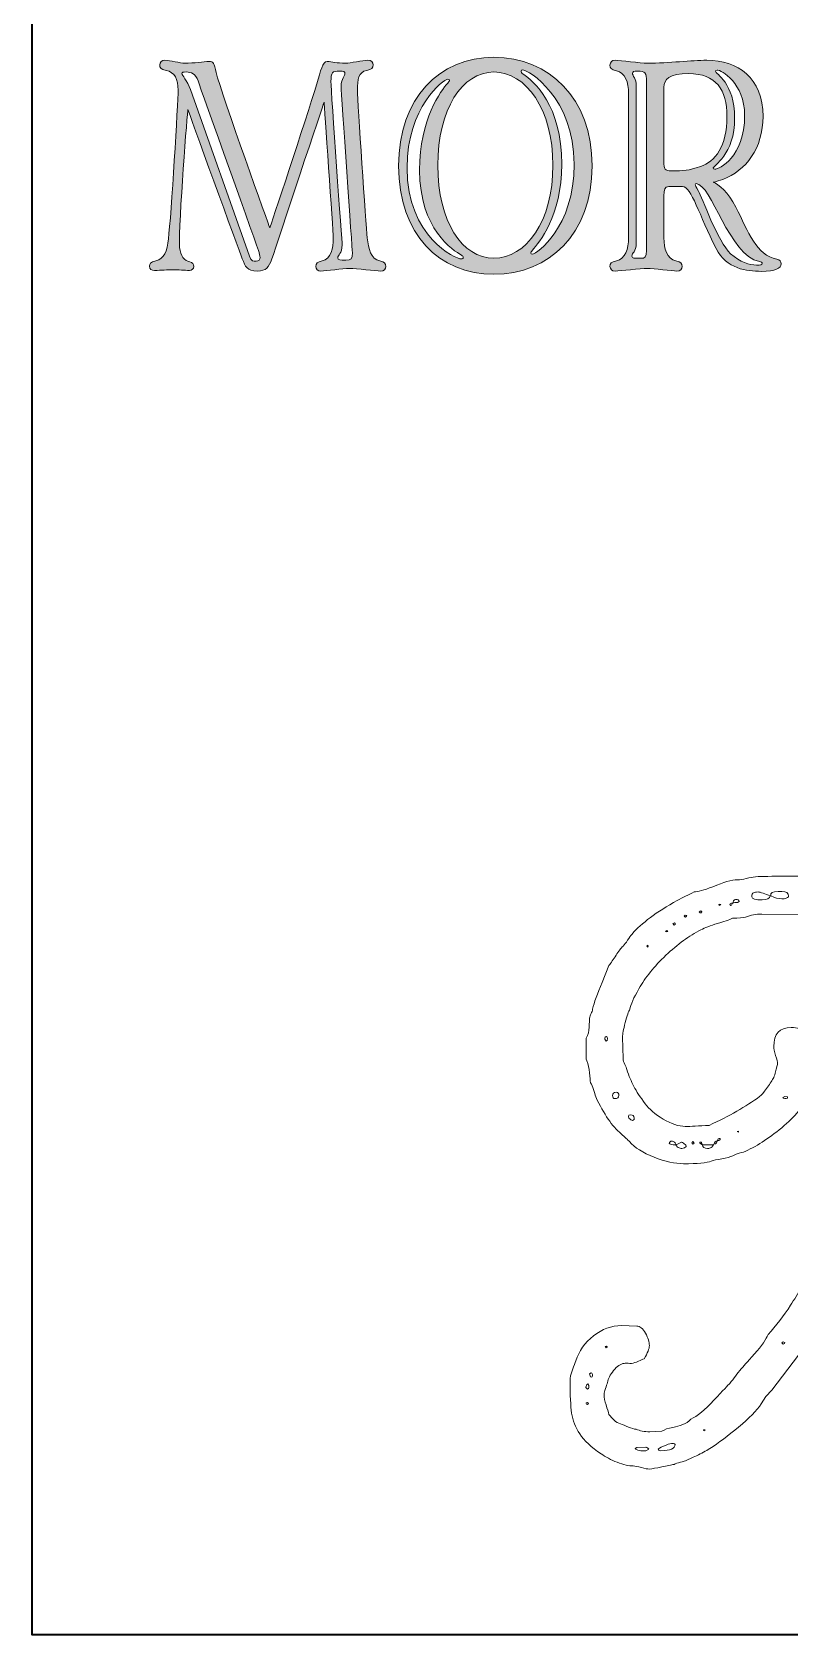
# Model space of a CAD drawing. Extents: x 68 to 882, y -1074 to 317.
# Drawn here: x 68.5 to 241.9, y -1074.3 to -707.9 of the extents above; entities that cross this region are included whole.
import ezdxf

# ---------------------------------------------------------------- set-up
doc = ezdxf.new("R2010")
doc.units = 0
doc.header["$MEASUREMENT"] = 0
doc.layers.add('Layer 1', color=7, linetype='Continuous', lineweight=0)

# ---------------------------------------------------------------- blocks, each defined once
blk = doc.blocks.new('Block_3')
at = {"layer": 'Layer 1'}
for points, knots in [([(383.37, -904.15), (384.33, -905.08), (384.81, -906.06), (384.81, -907.1), (384.81, -907.66), (384.57, -908.34), (384.09, -909.14), (383.53, -910.18), (382.72, -910.94), (381.68, -911.42), (380.64, -911.9), (379.2, -912.39), (377.36, -912.87), (377.36, -912.87), (375.08, -913.59), (375.08, -913.59), (375.08, -913.59), (369.91, -914.79), (369.91, -914.79), (369.59, -914.79), (369.23, -914.89), (368.83, -915.09), (368.42, -915.29), (368.06, -915.43), (367.74, -915.51), (367.5, -915.51), (367.2, -915.53), (366.84, -915.57), (366.48, -915.61), (366.06, -915.71), (365.58, -915.87), (364.62, -916.27), (363.82, -916.47), (363.18, -916.47), (362.7, -916.47), (362.1, -916.57), (361.38, -916.77), (360.65, -916.97), (360.01, -917.11), (359.45, -917.19), (359.05, -917.19), (358.35, -917.21), (357.35, -917.25), (356.35, -917.29), (355.61, -917.43), (355.13, -917.67), (354.48, -917.99), (353.8, -918.15), (353.08, -918.15), (353.08, -918.15), (347.68, -918.27), (347.68, -918.27), (347.36, -918.27), (346.73, -918.39), (345.81, -918.63), (344.89, -918.87), (344.03, -918.99), (343.23, -918.99), (343.23, -918.99), (331.57, -918.99), (331.57, -918.99), (331.57, -918.99), (331.57, -919.11), (331.57, -919.11), (329.01, -919.04), (325.12, -918.99), (319.92, -918.99), (319.52, -918.99), (318.92, -918.87), (318.12, -918.63), (317.31, -918.39), (316.67, -918.27), (316.19, -918.27), (314.67, -918.27), (312.75, -918.23), (310.42, -918.15), (308.1, -918.07), (306.62, -917.87), (305.98, -917.55), (304.94, -917.47), (303.33, -917.43), (301.17, -917.43), (300.77, -917.67), (300.25, -917.93), (299.61, -918.21), (298.97, -918.5), (298.45, -918.92), (298.05, -919.48), (296.53, -921.8), (295.68, -923.16), (295.52, -923.56), (295.28, -924.04), (294.82, -924.96), (294.14, -926.33), (293.46, -927.69), (292.76, -928.89), (292.04, -929.93), (291.72, -930.33), (291.32, -931.09), (290.84, -932.21), (290.76, -932.45), (290.28, -933.34), (289.4, -934.86), (288.75, -935.82), (288.31, -936.54), (288.07, -937.02), (287.19, -938.7), (286.31, -940.19), (285.43, -941.47), (285.43, -941.47), (284.95, -942.19), (284.95, -942.19), (284.95, -942.19), (282.43, -946.75), (282.43, -946.75), (281.7, -948.04), (280.82, -949.64), (279.78, -951.56), (278.74, -953.48), (277.46, -955.73), (275.94, -958.29), (275.78, -958.53), (275.62, -958.75), (275.46, -958.95), (275.29, -959.15), (275.13, -959.37), (274.97, -959.61), (274.97, -959.61), (273.89, -961.77), (273.89, -961.77), (273.57, -962.42), (273.09, -963.22), (272.45, -964.18), (271.81, -965.14), (271.33, -965.98), (271.01, -966.7), (270.61, -967.58), (269.85, -968.82), (268.73, -970.43), (268.32, -971.07), (267.96, -971.69), (267.64, -972.29), (267.32, -972.89), (266.96, -973.51), (266.56, -974.15), (266.56, -974.15), (264.76, -977.28), (264.76, -977.28), (263.8, -978.96), (263.2, -980), (262.96, -980.4), (262.64, -980.96), (262.2, -981.74), (261.64, -982.74), (261.08, -983.75), (260.56, -984.57), (260.07, -985.21), (259.99, -985.29), (259.91, -985.41), (259.83, -985.57), (259.75, -985.73), (259.71, -985.85), (259.71, -985.93), (259.31, -986.89), (258.55, -988.25), (257.43, -990.01), (257.27, -990.33), (257.05, -990.72), (256.77, -991.16), (256.49, -991.6), (256.19, -992.1), (255.87, -992.66), (255.31, -993.78), (254.57, -995), (253.65, -996.32), (252.72, -997.64), (252.06, -998.59), (251.66, -999.15), (250.06, -1001.71), (248.78, -1003.59), (247.82, -1004.79), (247.34, -1005.36), (246.69, -1006.28), (245.9, -1007.56), (245.9, -1007.56), (243.85, -1010.32), (243.85, -1010.32), (243.85, -1010.32), (237.72, -1018.37), (237.72, -1018.37), (237.72, -1018.37), (236.4, -1019.82), (236.4, -1019.82), (236.4, -1019.82), (235.32, -1021.5), (235.32, -1021.5), (234.28, -1023.02), (232.56, -1024.78), (230.15, -1026.79), (227.75, -1028.79), (225.55, -1030.43), (223.54, -1031.71), (222.66, -1032.27), (221.66, -1032.81), (220.54, -1033.33), (219.42, -1033.85), (218.66, -1034.19), (218.26, -1034.36), (217.94, -1034.52), (217.45, -1034.67), (216.81, -1034.84), (216.17, -1035), (215.69, -1035.16), (215.37, -1035.32), (214.73, -1035.48), (213.79, -1035.68), (212.55, -1035.92), (211.31, -1036.16), (210.36, -1036.32), (209.72, -1036.4), (209.32, -1036.4), (208.72, -1036.28), (207.92, -1036.04), (207.12, -1035.8), (206.48, -1035.68), (206, -1035.68), (205.04, -1035.68), (203.84, -1035.4), (202.39, -1034.84), (200.95, -1034.28), (199.71, -1033.63), (198.67, -1032.91), (196.42, -1031.39), (194.8, -1029.87), (193.8, -1028.35), (192.8, -1026.82), (192.18, -1025.24), (191.94, -1023.6), (191.7, -1021.96), (191.58, -1019.54), (191.58, -1016.33), (191.58, -1015.53), (191.76, -1014.65), (192.12, -1013.69), (192.48, -1012.73), (192.74, -1012.05), (192.9, -1011.64), (193.62, -1009.4), (194.96, -1007.5), (196.93, -1005.94), (198.89, -1004.37), (201.03, -1003.59), (203.36, -1003.59), (203.36, -1003.59), (206.84, -1003.71), (206.84, -1003.71), (207.56, -1003.71), (208.22, -1004.25), (208.82, -1005.34), (209.42, -1006.42), (209.72, -1007.36), (209.72, -1008.16), (209.72, -1008.88), (209.32, -1009.88), (208.52, -1011.16), (208.2, -1011.32), (207.76, -1011.52), (207.2, -1011.76), (206.64, -1012), (206.12, -1012.17), (205.64, -1012.24), (205.4, -1012.24), (205.14, -1012.23), (204.86, -1012.18), (204.58, -1012.15), (204.28, -1012.17), (203.96, -1012.24), (203.15, -1012.33), (202.35, -1012.87), (201.55, -1013.87), (200.75, -1014.87), (200.27, -1015.77), (200.11, -1016.57), (200.03, -1016.97), (199.89, -1017.45), (199.69, -1018.01), (199.49, -1018.57), (199.39, -1019.02), (199.39, -1019.33), (199.39, -1020.06), (199.53, -1020.86), (199.81, -1021.74), (200.09, -1022.62), (200.31, -1023.34), (200.47, -1023.9), (200.87, -1024.38), (201.27, -1024.82), (201.67, -1025.22), (202.07, -1025.62), (202.55, -1025.9), (203.12, -1026.06), (203.6, -1026.22), (204.2, -1026.46), (204.92, -1026.79), (205.64, -1027.1), (206.24, -1027.27), (206.72, -1027.27), (207.52, -1027.67), (208.56, -1027.87), (209.84, -1027.87), (209.84, -1027.87), (212.61, -1027.75), (212.61, -1027.75), (213.17, -1027.34), (214.01, -1027.06), (215.13, -1026.91), (215.85, -1026.74), (216.59, -1026.52), (217.36, -1026.24), (218.12, -1025.96), (218.74, -1025.54), (219.22, -1024.98), (220.66, -1024.34), (222.42, -1022.9), (224.5, -1020.66), (226.59, -1018.41), (227.79, -1017.13), (228.11, -1016.81), (228.59, -1016.25), (229.03, -1015.69), (229.43, -1015.13), (229.83, -1014.57), (230.27, -1014.01), (230.75, -1013.45), (231.07, -1013.13), (232.08, -1012), (233.76, -1010.08), (235.44, -1008.16), (236.48, -1006.68), (236.88, -1005.64), (238.72, -1003.63), (240.45, -1001.39), (242.05, -998.91), (243.65, -996.42), (245.45, -993.34), (247.46, -989.65), (247.7, -989.17), (248.14, -988.45), (248.78, -987.49), (249.74, -985.73), (250.3, -984.69), (250.46, -984.37), (250.46, -984.37), (251.9, -981.96), (251.9, -981.96), (252.78, -980.68), (253.26, -979.92), (253.35, -979.68), (254.63, -977.12), (255.67, -975.23), (256.47, -974.03), (256.87, -973.39), (257.33, -972.59), (257.85, -971.63), (258.37, -970.67), (258.83, -969.87), (259.23, -969.22), (259.55, -968.74), (259.95, -968.02), (260.44, -967.06), (261.24, -965.7), (261.8, -964.82), (262.12, -964.42), (262.52, -963.94), (262.9, -963.36), (263.26, -962.68), (263.62, -962), (263.88, -961.49), (264.04, -961.17), (264.92, -959.65), (265.44, -958.77), (265.6, -958.53), (265.92, -958.05), (266.32, -957.37), (266.8, -956.49), (267.28, -955.61), (267.68, -954.92), (268.01, -954.44), (268.41, -953.96), (268.97, -952.96), (269.69, -951.44), (270.01, -950.72), (270.57, -949.72), (271.37, -948.44), (272.01, -947.47), (272.45, -946.75), (272.69, -946.27), (273.25, -945.15), (273.77, -944.31), (274.25, -943.75), (274.73, -943.11), (275.29, -942.07), (275.94, -940.62), (275.94, -940.62), (277.62, -937.74), (277.62, -937.74), (278.5, -936.46), (279.66, -934.46), (281.1, -931.73), (281.1, -931.73), (282.43, -929.45), (282.43, -929.45), (282.43, -929.45), (283.63, -927.29), (283.63, -927.29), (285.07, -924.88), (286.11, -923.04), (286.75, -921.76), (287.55, -920.16), (287.95, -918.84), (287.95, -917.79), (287.95, -916.51), (287.19, -915.67), (285.67, -915.27), (284.15, -914.87), (282.55, -914.67), (280.86, -914.67), (280.14, -914.67), (279.3, -914.47), (278.34, -914.07), (277.86, -913.91), (277.08, -913.81), (276, -913.77), (274.91, -913.73), (274.01, -913.55), (273.29, -913.23), (272.73, -912.99), (271.93, -912.87), (270.89, -912.87), (269.61, -912.87), (268.61, -912.67), (267.89, -912.27), (267.56, -912.11), (266.92, -912.01), (265.96, -911.97), (265, -911.93), (264.24, -911.75), (263.68, -911.42), (261.36, -911.42), (259.67, -911.18), (258.63, -910.7), (258.07, -910.38), (256.99, -910.22), (255.39, -910.22), (255.15, -910.22), (254.69, -910.18), (254.01, -910.1), (253.32, -910.02), (252.74, -909.9), (252.26, -909.74), (252.02, -909.66), (251.74, -909.62), (251.42, -909.62), (251.42, -909.62), (235.44, -909.5), (235.44, -909.5), (234.16, -909.5), (232.92, -909.74), (231.71, -910.22), (231.23, -910.38), (230.23, -910.46), (228.71, -910.46), (228.55, -910.62), (227.43, -911.02), (225.35, -911.66), (223.66, -912.15), (222.38, -912.63), (221.5, -913.11), (218.86, -914.47), (216.19, -916.41), (213.51, -918.93), (210.82, -921.46), (208.76, -924), (207.32, -926.57), (206.12, -928.65), (205.44, -930.21), (205.28, -931.25), (204.96, -931.73), (204.6, -932.75), (204.2, -934.32), (203.79, -935.88), (203.6, -936.98), (203.6, -937.62), (203.6, -937.62), (203.72, -942.55), (203.72, -942.55), (203.72, -942.95), (203.84, -943.39), (204.08, -943.87), (204.32, -944.35), (204.48, -944.75), (204.56, -945.07), (205.04, -946.51), (205.58, -947.8), (206.18, -948.92), (206.78, -950.04), (207.64, -951.36), (208.76, -952.88), (209.64, -954.08), (211.03, -955.25), (212.91, -956.37), (214.79, -957.49), (216.45, -958.05), (217.9, -958.05), (219.18, -958.05), (221.02, -957.97), (223.42, -957.81), (227.99, -955.73), (231.83, -953.52), (234.96, -951.2), (235.36, -950.88), (235.88, -950.28), (236.52, -949.4), (237.16, -948.52), (237.68, -947.76), (238.08, -947.11), (238.24, -946.79), (238.38, -946.39), (238.5, -945.91), (238.62, -945.43), (238.72, -945.03), (238.8, -944.71), (238.96, -944.23), (239.05, -943.91), (239.05, -943.75), (239.05, -943.35), (238.9, -942.71), (238.62, -941.83), (238.34, -940.95), (238.2, -940.26), (238.2, -939.78), (238.2, -936.9), (239.53, -935.46), (242.17, -935.46), (243.61, -935.46), (244.63, -935.76), (245.23, -936.36), (245.84, -936.96), (246.29, -937.72), (246.62, -938.64), (246.93, -939.56), (247.22, -940.31), (247.46, -940.87), (247.62, -941.19), (247.7, -941.59), (247.7, -942.07), (247.7, -942.07), (247.7, -944.47), (247.7, -944.47), (247.7, -945.51), (247.66, -946.31), (247.58, -946.87), (247.34, -947.35), (247.1, -948), (246.86, -948.8), (246.62, -949.6), (246.38, -950.28), (246.14, -950.84), (245.09, -953.32), (243.05, -955.83), (240.01, -958.35), (236.96, -960.87), (234.04, -962.74), (231.23, -963.94), (230.75, -963.94), (229.95, -964.22), (228.83, -964.78), (228.27, -965.02), (227.43, -965.24), (226.31, -965.44), (225.18, -965.64), (224.38, -965.82), (223.9, -965.98), (222.86, -966.38), (220.74, -966.58), (217.54, -966.58), (215.61, -966.58), (213.37, -966.08), (210.81, -965.08), (208.24, -964.08), (206.36, -962.9), (205.16, -961.53), (204.76, -961.13), (204.12, -960.53), (203.24, -959.73), (201.23, -958.05), (199.31, -955.25), (197.47, -951.32), (197.31, -950.84), (197.13, -950.28), (196.93, -949.64), (196.73, -949), (196.51, -948.48), (196.27, -948.08), (196.18, -947.59), (196.1, -946.83), (196.02, -945.79), (195.94, -944.75), (195.74, -943.83), (195.42, -943.03), (195.42, -943.03), (195.3, -942.67), (195.3, -942.67), (195.3, -942.67), (195.3, -937.86), (195.3, -937.86), (195.7, -937.14), (195.92, -936.3), (195.96, -935.34), (196, -934.38), (196.02, -933.7), (196.02, -933.29), (196.1, -932.98), (196.22, -932.63), (196.39, -932.27), (196.55, -931.91), (196.67, -931.57), (196.75, -931.25), (197.07, -929.73), (197.79, -927.69), (198.91, -925.12), (198.91, -925.12), (200.47, -921.28), (200.47, -921.28), (200.95, -920.64), (201.49, -919.86), (202.09, -918.93), (202.69, -918.01), (203.24, -917.31), (203.72, -916.83), (204.03, -916.51), (204.38, -916.07), (204.74, -915.51), (205.1, -914.95), (205.44, -914.47), (205.76, -914.07), (207.92, -911.59), (211.37, -909.02), (216.09, -906.38), (216.73, -906.06), (217.37, -905.74), (218.02, -905.42), (218.66, -905.1), (219.3, -904.78), (219.94, -904.45), (220.74, -904.45), (222.18, -904.05), (224.26, -903.25), (226.67, -902.21), (228.55, -901.69), (229.91, -901.69), (230.47, -901.69), (231.13, -901.59), (231.89, -901.39), (232.66, -901.19), (233.36, -901.05), (234, -900.97), (235.52, -900.89), (237.8, -900.85), (240.85, -900.85), (240.85, -900.85), (247.58, -900.85), (247.58, -900.85), (249.66, -900.85), (251.18, -900.89), (252.14, -900.97), (252.78, -901.05), (253.59, -901.21), (254.55, -901.45), (255.51, -901.69), (256.35, -901.81), (257.07, -901.81), (257.47, -901.81), (257.95, -901.87), (258.51, -901.99), (259.07, -902.11), (259.47, -902.17), (259.71, -902.17), (260.84, -902.49), (261.68, -902.65), (262.24, -902.65), (262.96, -902.65), (263.88, -902.81), (265, -903.13), (266.68, -903.37), (267.56, -903.49), (267.64, -903.49), (268.77, -903.49), (269.73, -903.69), (270.53, -904.09), (270.85, -904.26), (271.69, -904.42), (273.05, -904.57), (274.41, -904.74), (275.41, -904.94), (276.06, -905.18), (276.06, -905.18), (276.3, -905.18), (276.3, -905.18), (278.22, -905.18), (279.5, -905.42), (280.14, -905.9), (280.7, -905.98), (281.5, -906.06), (282.55, -906.14), (283.59, -906.22), (284.47, -906.38), (285.19, -906.62), (286.15, -906.94), (287.87, -907.1), (290.36, -907.1), (290.76, -907.42), (291.32, -907.62), (292.04, -907.7), (292.76, -907.78), (293.52, -907.82), (294.32, -907.82), (294.56, -907.82), (295.12, -907.86), (296, -907.94), (296.89, -908.02), (297.65, -908.18), (298.29, -908.42), (298.77, -908.66), (299.49, -908.78), (300.45, -908.78), (302.69, -908.78), (304.38, -908.98), (305.5, -909.38), (305.66, -909.46), (305.86, -909.5), (306.1, -909.5), (306.1, -909.5), (308.5, -909.5), (308.5, -909.5), (312.11, -909.5), (314.51, -909.74), (315.71, -910.22), (315.87, -910.3), (316.11, -910.34), (316.43, -910.34), (319.64, -910.34), (322.08, -910.38), (323.76, -910.46), (323.76, -910.46), (331.21, -910.58), (331.21, -910.58), (334.34, -910.58), (339.1, -910.5), (345.51, -910.34), (346.88, -910.34), (347.84, -910.14), (348.4, -909.74), (351.92, -909.74), (354.21, -909.5), (355.25, -909.02), (355.97, -908.7), (356.85, -908.54), (357.89, -908.54), (358.13, -908.54), (358.55, -908.5), (359.15, -908.42), (359.75, -908.34), (360.25, -908.22), (360.65, -908.06), (360.81, -907.98), (361.05, -907.94), (361.38, -907.94), (363.06, -907.94), (364.22, -907.7), (364.86, -907.22), (365.58, -907.06), (366.52, -906.82), (367.68, -906.5), (368.84, -906.18), (369.83, -906.02), (370.63, -906.02), (371.75, -905.54), (373.39, -904.96), (375.56, -904.27), (377.72, -903.59), (379.32, -903.09), (380.36, -902.77), (381.4, -902.77), (382.41, -903.23), (383.37, -904.15)], [0, 0, 0, 0, 1, 1, 1, 2, 2, 2, 3, 3, 3, 4, 4, 4, 5, 5, 5, 6, 6, 6, 7, 7, 7, 8, 8, 8, 9, 9, 9, 10, 10, 10, 11, 11, 11, 12, 12, 12, 13, 13, 13, 14, 14, 14, 15, 15, 15, 16, 16, 16, 17, 17, 17, 18, 18, 18, 19, 19, 19, 20, 20, 20, 21, 21, 21, 22, 22, 22, 23, 23, 23, 24, 24, 24, 25, 25, 25, 26, 26, 26, 27, 27, 27, 28, 28, 28, 29, 29, 29, 30, 30, 30, 31, 31, 31, 32, 32, 32, 33, 33, 33, 34, 34, 34, 35, 35, 35, 36, 36, 36, 37, 37, 37, 38, 38, 38, 39, 39, 39, 40, 40, 40, 41, 41, 41, 42, 42, 42, 43, 43, 43, 44, 44, 44, 45, 45, 45, 46, 46, 46, 47, 47, 47, 48, 48, 48, 49, 49, 49, 50, 50, 50, 51, 51, 51, 52, 52, 52, 53, 53, 53, 54, 54, 54, 55, 55, 55, 56, 56, 56, 57, 57, 57, 58, 58, 58, 59, 59, 59, 60, 60, 60, 61, 61, 61, 62, 62, 62, 63, 63, 63, 64, 64, 64, 65, 65, 65, 66, 66, 66, 67, 67, 67, 68, 68, 68, 69, 69, 69, 70, 70, 70, 71, 71, 71, 72, 72, 72, 73, 73, 73, 74, 74, 74, 75, 75, 75, 76, 76, 76, 77, 77, 77, 78, 78, 78, 79, 79, 79, 80, 80, 80, 81, 81, 81, 82, 82, 82, 83, 83, 83, 84, 84, 84, 85, 85, 85, 86, 86, 86, 87, 87, 87, 88, 88, 88, 89, 89, 89, 90, 90, 90, 91, 91, 91, 92, 92, 92, 93, 93, 93, 94, 94, 94, 95, 95, 95, 96, 96, 96, 97, 97, 97, 98, 98, 98, 99, 99, 99, 100, 100, 100, 101, 101, 101, 102, 102, 102, 103, 103, 103, 104, 104, 104, 105, 105, 105, 106, 106, 106, 107, 107, 107, 108, 108, 108, 109, 109, 109, 110, 110, 110, 111, 111, 111, 112, 112, 112, 113, 113, 113, 114, 114, 114, 115, 115, 115, 116, 116, 116, 117, 117, 117, 118, 118, 118, 119, 119, 119, 120, 120, 120, 121, 121, 121, 122, 122, 122, 123, 123, 123, 124, 124, 124, 125, 125, 125, 126, 126, 126, 127, 127, 127, 128, 128, 128, 129, 129, 129, 130, 130, 130, 131, 131, 131, 132, 132, 132, 133, 133, 133, 134, 134, 134, 135, 135, 135, 136, 136, 136, 137, 137, 137, 138, 138, 138, 139, 139, 139, 140, 140, 140, 141, 141, 141, 142, 142, 142, 143, 143, 143, 144, 144, 144, 145, 145, 145, 146, 146, 146, 147, 147, 147, 148, 148, 148, 149, 149, 149, 150, 150, 150, 151, 151, 151, 152, 152, 152, 153, 153, 153, 154, 154, 154, 155, 155, 155, 156, 156, 156, 157, 157, 157, 158, 158, 158, 159, 159, 159, 160, 160, 160, 161, 161, 161, 162, 162, 162, 163, 163, 163, 164, 164, 164, 165, 165, 165, 166, 166, 166, 167, 167, 167, 168, 168, 168, 169, 169, 169, 170, 170, 170, 171, 171, 171, 172, 172, 172, 173, 173, 173, 174, 174, 174, 175, 175, 175, 176, 176, 176, 177, 177, 177, 178, 178, 178, 179, 179, 179, 180, 180, 180, 181, 181, 181, 182, 182, 182, 183, 183, 183, 184, 184, 184, 185, 185, 185, 186, 186, 186, 187, 187, 187, 188, 188, 188, 189, 189, 189, 190, 190, 190, 191, 191, 191, 192, 192, 192, 193, 193, 193, 194, 194, 194, 195, 195, 195, 196, 196, 196, 197, 197, 197, 198, 198, 198, 199, 199, 199, 200, 200, 200, 201, 201, 201, 202, 202, 202, 203, 203, 203, 204, 204, 204, 205, 205, 205, 206, 206, 206, 207, 207, 207, 208, 208, 208, 209, 209, 209, 210, 210, 210, 211, 211, 211, 212, 212, 212, 213, 213, 213, 214, 214, 214, 215, 215, 215, 216, 216, 216, 217, 217, 217, 218, 218, 218, 219, 219, 219, 220, 220, 220, 221, 221, 221, 222, 222, 222, 223, 223, 223, 224, 224, 224, 225, 225, 225, 226, 226, 226, 227, 227, 227, 228, 228, 228, 229, 229, 229, 230, 230, 230, 231, 231, 231, 232, 232, 232, 233, 233, 233, 234, 234, 234, 235, 235, 235, 236, 236, 236, 237, 237, 237, 238, 238, 238, 239, 239, 239, 240, 240, 240, 241, 241, 241, 242, 242, 242, 243, 243, 243, 244, 244, 244, 245, 245, 245, 246, 246, 246, 247, 247, 247, 248, 248, 248, 249, 249, 249, 250, 250, 250, 251, 251, 251, 252, 252, 252, 253, 253, 253, 254, 254, 254, 255, 255, 255, 256, 256, 256, 257, 257, 257, 258, 258, 258, 259, 259, 259, 260, 260, 260, 261, 261, 261, 262, 262, 262, 263, 263, 263, 264, 264, 264, 265, 265, 265, 265]), ([(237.36, -905.3), (236.8, -905.14), (236.26, -904.96), (235.74, -904.76), (235.22, -904.56), (234.84, -904.45), (234.6, -904.45), (234.12, -904.45), (233.76, -904.51), (233.52, -904.64), (233.28, -904.76), (233.16, -905.06), (233.16, -905.54), (233.16, -906.02), (233.96, -906.26), (235.56, -906.26), (236.68, -906.26), (237.28, -905.94), (237.36, -905.3)], [0, 0, 0, 0, 1, 1, 1, 2, 2, 2, 3, 3, 3, 4, 4, 4, 5, 5, 5, 6, 6, 6, 6]), ([(241.57, -905.42), (241.57, -904.7), (241.05, -904.33), (240.01, -904.33), (240.01, -904.33), (239.17, -904.33), (239.17, -904.33), (237.96, -904.33), (237.4, -904.66), (237.48, -905.3), (238.44, -905.78), (239.29, -906.02), (240.01, -906.02), (240.81, -906.02), (241.33, -905.86), (241.57, -905.54), (241.57, -905.54), (241.57, -905.42), (241.57, -905.42)], [0, 0, 0, 0, 1, 1, 1, 2, 2, 2, 3, 3, 3, 4, 4, 4, 5, 5, 5, 6, 6, 6, 6]), ([(221.74, -909.02), (221.74, -909.02), (221.5, -908.78), (221.5, -908.78), (221.5, -908.78), (221.14, -909.02), (221.14, -909.02), (221.14, -909.02), (221.38, -909.26), (221.38, -909.26), (221.38, -909.26), (221.62, -909.26), (221.62, -909.26), (221.62, -909.26), (221.74, -909.02), (221.74, -909.02)], [0, 0, 0, 0, 1, 1, 1, 2, 2, 2, 3, 3, 3, 4, 4, 4, 5, 5, 5, 5]), ([(226.07, -907.34), (226.07, -907.34), (225.83, -907.22), (225.83, -907.22), (225.83, -907.22), (225.59, -907.34), (225.59, -907.34), (225.59, -907.34), (225.71, -907.58), (225.71, -907.58), (225.71, -907.58), (226.07, -907.34), (226.07, -907.34)], [0, 0, 0, 0, 1, 1, 1, 2, 2, 2, 3, 3, 3, 4, 4, 4, 4]), ([(228.71, -906.98), (228.47, -906.98), (228.27, -907.1), (228.11, -907.34), (228.11, -907.34), (228.35, -907.58), (228.35, -907.58), (228.59, -907.42), (228.71, -907.22), (228.71, -906.98)], [0, 0, 0, 0, 1, 1, 1, 2, 2, 2, 3, 3, 3, 3]), ([(230.27, -906.62), (230.27, -906.3), (229.99, -906.14), (229.43, -906.14), (229.27, -906.14), (229.13, -906.26), (229.01, -906.5), (228.89, -906.74), (228.83, -906.9), (228.83, -906.98), (229.07, -906.9), (229.43, -906.86), (229.91, -906.86), (229.91, -906.86), (230.27, -906.62), (230.27, -906.62)], [0, 0, 0, 0, 1, 1, 1, 2, 2, 2, 3, 3, 3, 4, 4, 4, 5, 5, 5, 5]), ([(215.61, -911.66), (215.61, -911.66), (215.49, -911.54), (215.49, -911.54), (215.49, -911.54), (215.13, -911.66), (215.13, -911.66), (215.13, -911.66), (215.37, -912.03), (215.37, -912.03), (215.37, -912.03), (215.61, -911.9), (215.61, -911.9), (215.61, -911.9), (215.61, -911.66), (215.61, -911.66)], [0, 0, 0, 0, 1, 1, 1, 2, 2, 2, 3, 3, 3, 4, 4, 4, 5, 5, 5, 5]), ([(218.26, -909.86), (218.26, -909.86), (217.9, -909.74), (217.9, -909.74), (217.9, -909.74), (217.66, -909.98), (217.66, -909.98), (217.82, -910.14), (217.94, -910.22), (218.02, -910.22), (218.18, -910.06), (218.26, -909.94), (218.26, -909.86)], [0, 0, 0, 0, 1, 1, 1, 2, 2, 2, 3, 3, 3, 4, 4, 4, 4]), ([(213.93, -913.47), (213.93, -913.47), (213.69, -913.23), (213.69, -913.23), (213.69, -913.23), (213.45, -913.47), (213.45, -913.47), (213.45, -913.47), (213.69, -913.59), (213.69, -913.59), (213.69, -913.59), (213.93, -913.47), (213.93, -913.47)], [0, 0, 0, 0, 1, 1, 1, 2, 2, 2, 3, 3, 3, 4, 4, 4, 4]), ([(209.48, -916.83), (209.48, -916.83), (209.36, -916.59), (209.36, -916.59), (209.36, -916.59), (209.12, -916.83), (209.12, -916.83), (209.12, -916.83), (209.36, -917.07), (209.36, -917.07), (209.36, -917.07), (209.48, -916.83), (209.48, -916.83)], [0, 0, 0, 0, 1, 1, 1, 2, 2, 2, 3, 3, 3, 4, 4, 4, 4]), ([(200.11, -937.98), (200.11, -937.66), (200.03, -937.5), (199.87, -937.5), (199.63, -937.5), (199.51, -937.7), (199.51, -938.1), (199.51, -938.1), (199.87, -938.58), (199.87, -938.58), (200.03, -938.58), (200.11, -938.38), (200.11, -937.98)], [0, 0, 0, 0, 1, 1, 1, 2, 2, 2, 3, 3, 3, 4, 4, 4, 4]), ([(202.75, -950.96), (202.75, -950.48), (202.55, -950.24), (202.15, -950.24), (201.59, -950.24), (201.31, -950.48), (201.31, -950.96), (201.31, -951.44), (201.47, -951.68), (201.79, -951.68), (202.43, -951.68), (202.75, -951.44), (202.75, -950.96)], [0, 0, 0, 0, 1, 1, 1, 2, 2, 2, 3, 3, 3, 4, 4, 4, 4]), ([(240.25, -951.44), (240.33, -951.6), (240.49, -951.68), (240.73, -951.68), (240.97, -951.68), (241.17, -951.64), (241.33, -951.56), (241.33, -951.56), (241.33, -951.32), (241.33, -951.32), (241.33, -951.32), (240.73, -951.2), (240.73, -951.2), (240.73, -951.2), (240.25, -951.44), (240.25, -951.44)], [0, 0, 0, 0, 1, 1, 1, 2, 2, 2, 3, 3, 3, 4, 4, 4, 5, 5, 5, 5]), ([(204.92, -955.77), (204.92, -955.77), (205.04, -956.13), (205.04, -956.13), (205.36, -956.45), (205.64, -956.65), (205.88, -956.73), (205.88, -956.73), (206.24, -956.49), (206.24, -956.49), (206.24, -956.49), (206.24, -956.13), (206.24, -956.13), (206.24, -955.65), (205.96, -955.41), (205.4, -955.41), (205.08, -955.41), (204.92, -955.53), (204.92, -955.77)], [0, 0, 0, 0, 1, 1, 1, 2, 2, 2, 3, 3, 3, 4, 4, 4, 5, 5, 5, 6, 6, 6, 6]), ([(229.79, -959.25), (229.79, -959.25), (230.15, -959.37), (230.15, -959.37), (230.15, -959.37), (230.15, -959.13), (230.15, -959.13), (230.15, -959.13), (229.79, -959.25), (229.79, -959.25)], [0, 0, 0, 0, 1, 1, 1, 2, 2, 2, 3, 3, 3, 3]), ([(214.47, -961.59), (214.35, -961.71), (214.29, -961.82), (214.29, -961.89), (214.29, -962.13), (214.81, -962.26), (215.85, -962.26), (215.85, -962.5), (216.01, -962.7), (216.33, -962.86), (216.65, -963.02), (216.93, -963.1), (217.17, -963.1), (217.17, -963.1), (217.78, -962.98), (217.78, -962.98), (217.78, -962.98), (218.14, -962.62), (218.14, -962.62), (218.14, -962.46), (218, -962.26), (217.72, -962.01), (217.43, -961.77), (217.21, -961.65), (217.05, -961.65), (217.05, -961.65), (215.85, -962.26), (215.85, -962.26), (215.77, -962.01), (215.65, -961.82), (215.49, -961.65), (215.33, -961.49), (215.09, -961.41), (214.77, -961.41), (214.69, -961.41), (214.59, -961.47), (214.47, -961.59)], [0, 0, 0, 0, 1, 1, 1, 2, 2, 2, 3, 3, 3, 4, 4, 4, 5, 5, 5, 6, 6, 6, 7, 7, 7, 8, 8, 8, 9, 9, 9, 10, 10, 10, 11, 11, 11, 12, 12, 12, 12]), ([(219.46, -961.77), (219.46, -961.77), (219.7, -962.13), (219.7, -962.13), (219.7, -962.13), (219.94, -961.89), (219.94, -961.89), (219.94, -961.89), (219.7, -961.53), (219.7, -961.53), (219.7, -961.53), (219.46, -961.77), (219.46, -961.77)], [0, 0, 0, 0, 1, 1, 1, 2, 2, 2, 3, 3, 3, 4, 4, 4, 4]), ([(221.26, -961.89), (221.26, -961.89), (221.86, -962.26), (221.86, -962.26), (221.86, -962.82), (222.26, -963.1), (223.06, -963.1), (223.38, -963.1), (223.66, -963.02), (223.9, -962.86), (224.14, -962.7), (224.3, -962.5), (224.38, -962.26), (224.38, -962.26), (221.86, -962.26), (221.86, -962.26), (221.7, -961.94), (221.62, -961.74), (221.62, -961.65), (221.62, -961.65), (221.26, -961.65), (221.26, -961.65), (221.26, -961.65), (221.26, -961.89), (221.26, -961.89)], [0, 0, 0, 0, 1, 1, 1, 2, 2, 2, 3, 3, 3, 4, 4, 4, 5, 5, 5, 6, 6, 6, 7, 7, 7, 8, 8, 8, 8]), ([(224.5, -962.13), (224.99, -961.98), (225.23, -961.74), (225.23, -961.41), (224.9, -961.41), (224.66, -961.65), (224.5, -962.13)], [0, 0, 0, 0, 1, 1, 1, 2, 2, 2, 2]), ([(225.35, -961.29), (225.75, -961.29), (225.95, -961.13), (225.95, -960.81), (225.95, -960.81), (225.71, -960.81), (225.71, -960.81), (225.47, -960.81), (225.35, -960.97), (225.35, -961.29)], [0, 0, 0, 0, 1, 1, 1, 2, 2, 2, 3, 3, 3, 3]), ([(240.73, -1007.44), (240.73, -1007.44), (240.37, -1007.32), (240.37, -1007.32), (240.37, -1007.32), (240.01, -1007.56), (240.01, -1007.56), (240.01, -1007.56), (240.37, -1007.8), (240.37, -1007.8), (240.37, -1007.8), (240.61, -1007.68), (240.61, -1007.68), (240.61, -1007.68), (240.73, -1007.44), (240.73, -1007.44)], [0, 0, 0, 0, 1, 1, 1, 2, 2, 2, 3, 3, 3, 4, 4, 4, 5, 5, 5, 5]), ([(199.63, -1008.4), (199.63, -1008.4), (199.87, -1008.64), (199.87, -1008.64), (199.87, -1008.64), (200.11, -1008.52), (200.11, -1008.52), (200.11, -1008.52), (199.87, -1008.28), (199.87, -1008.28), (199.87, -1008.28), (199.63, -1008.4), (199.63, -1008.4)], [0, 0, 0, 0, 1, 1, 1, 2, 2, 2, 3, 3, 3, 4, 4, 4, 4]), ([(196.75, -1015.01), (196.75, -1014.69), (196.63, -1014.49), (196.39, -1014.41), (196.39, -1014.41), (196.02, -1014.65), (196.02, -1014.65), (196.1, -1014.73), (196.16, -1014.87), (196.21, -1015.07), (196.24, -1015.27), (196.3, -1015.37), (196.39, -1015.37), (196.63, -1015.37), (196.75, -1015.25), (196.75, -1015.01)], [0, 0, 0, 0, 1, 1, 1, 2, 2, 2, 3, 3, 3, 4, 4, 4, 5, 5, 5, 5]), ([(195.9, -1017.29), (195.9, -1017.29), (195.66, -1016.93), (195.66, -1016.93), (195.66, -1016.93), (195.42, -1017.05), (195.42, -1017.05), (195.26, -1017.37), (195.18, -1017.61), (195.18, -1017.77), (195.18, -1017.77), (195.54, -1018.13), (195.54, -1018.13), (195.54, -1018.13), (195.78, -1018.01), (195.78, -1018.01), (195.86, -1017.85), (195.9, -1017.61), (195.9, -1017.29)], [0, 0, 0, 0, 1, 1, 1, 2, 2, 2, 3, 3, 3, 4, 4, 4, 5, 5, 5, 6, 6, 6, 6]), ([(195.78, -1021.38), (195.78, -1021.38), (195.54, -1021.14), (195.54, -1021.14), (195.54, -1021.14), (195.3, -1021.26), (195.3, -1021.26), (195.3, -1021.26), (195.3, -1021.38), (195.3, -1021.38), (195.3, -1021.54), (195.38, -1021.62), (195.54, -1021.62), (195.54, -1021.62), (195.78, -1021.38), (195.78, -1021.38)], [0, 0, 0, 0, 1, 1, 1, 2, 2, 2, 3, 3, 3, 4, 4, 4, 5, 5, 5, 5]), ([(222.46, -1027.39), (222.46, -1027.39), (222.1, -1027.39), (222.1, -1027.39), (222.1, -1027.39), (222.22, -1027.63), (222.22, -1027.63), (222.22, -1027.63), (222.46, -1027.39), (222.46, -1027.39)], [0, 0, 0, 0, 1, 1, 1, 2, 2, 2, 3, 3, 3, 3]), ([(209.6, -1031.83), (209.28, -1031.51), (209.04, -1031.35), (208.88, -1031.35), (208.88, -1031.35), (206.84, -1031.47), (206.84, -1031.47), (206.84, -1031.47), (206.48, -1031.71), (206.48, -1031.71), (206.64, -1031.87), (206.84, -1031.99), (207.08, -1032.07), (207.32, -1032.15), (207.56, -1032.19), (207.8, -1032.19), (207.8, -1032.19), (208.88, -1032.19), (208.88, -1032.19), (208.88, -1032.19), (209.6, -1031.83), (209.6, -1031.83)], [0, 0, 0, 0, 1, 1, 1, 2, 2, 2, 3, 3, 3, 4, 4, 4, 5, 5, 5, 6, 6, 6, 7, 7, 7, 7]), ([(215.61, -1030.75), (215.45, -1030.59), (215.17, -1030.51), (214.77, -1030.51), (214.37, -1030.59), (213.77, -1030.81), (212.97, -1031.17), (212.17, -1031.53), (211.77, -1031.75), (211.77, -1031.83), (211.77, -1032.07), (211.97, -1032.19), (212.37, -1032.19), (214.53, -1032.19), (215.61, -1031.71), (215.61, -1030.75)], [0, 0, 0, 0, 1, 1, 1, 2, 2, 2, 3, 3, 3, 4, 4, 4, 5, 5, 5, 5])]:
    blk.add_open_spline(points, degree=3, knots=knots, dxfattribs=at)
blk = doc.blocks.new('Block_1')
at = {"layer": 'Layer 1'}
blk.add_blockref('Block_3', (0, 0), dxfattribs=at)
blk = doc.blocks.new('Block_8')
at = {"layer": 'Layer 1', "true_color": 0x000000, "transparency": 33554687}
h = blk.add_hatch(color=18, dxfattribs=at)
h.dxf.hatch_style = 2
edge = h.paths.add_edge_path()
edge.add_spline(control_points=[(139.2, -720.19), (139.2, -718.55), (140.08, -717.8), (140.08, -717.28), (140.08, -716.98), (139.79, -716.76), (138.91, -716.76), (137.1, -716.76), (136.87, -717.13), (136.87, -719.15), (136.87, -721.24), (139.44, -756.52), (139.44, -756.52), (139.44, -758.53), (138.44, -758.76), (138.44, -759.5), (138.44, -760.03), (138.97, -760.03), (140.31, -760.03), (141.54, -760.03), (141.78, -759.73), (141.78, -758.23), (141.78, -758.23), (139.2, -721.83), (139.2, -720.19)], knot_values=[0, 0, 0, 0, 1, 1, 1, 2, 2, 2, 3, 3, 3, 4, 4, 4, 5, 5, 5, 6, 6, 6, 7, 7, 7, 8, 8, 8, 8], degree=3, periodic=0)
edge = h.paths.add_edge_path()
edge.add_spline(control_points=[(104.77, -721.01), (104.77, -721.01), (118.27, -759.06), (118.27, -759.06), (118.68, -760.4), (119.03, -760.25), (119.73, -760.25), (120.44, -760.25), (120.67, -759.8), (120.67, -759.43), (120.67, -759.06), (120.44, -758.23), (120.44, -758.23), (120.44, -758.23), (106.99, -720.56), (106.46, -719), (106, -717.43), (104.77, -716.98), (103.83, -716.98), (102.9, -716.98), (102.78, -716.98), (102.78, -717.36), (102.78, -717.73), (103.89, -718.92), (104.77, -721.01)], knot_values=[0, 0, 0, 0, 1, 1, 1, 2, 2, 2, 3, 3, 3, 4, 4, 4, 5, 5, 5, 6, 6, 6, 7, 7, 7, 8, 8, 8, 8], degree=3, periodic=0)
edge = h.paths.add_edge_path()
edge.add_spline(control_points=[(133.65, -719.67), (134.59, -716.69), (134.88, -714.6), (135.99, -714.6), (137.22, -714.6), (138.09, -714.97), (140.26, -714.97), (141.25, -714.97), (144.11, -714.3), (145.34, -714.3), (146.1, -714.3), (146.51, -714.75), (146.51, -715.34), (146.51, -716.09), (146.22, -716.39), (145.11, -716.61), (143.06, -717.06), (142.95, -718.62), (142.95, -721.16), (142.95, -723.7), (144.87, -752.04), (145.17, -754.88), (145.46, -757.41), (145.99, -759.73), (148.03, -760.17), (149.14, -760.4), (149.44, -760.7), (149.44, -761.44), (149.44, -762.04), (149.03, -762.49), (148.27, -762.49), (147.1, -762.49), (142.71, -761.89), (141.13, -761.89), (139.55, -761.89), (135.81, -762.49), (134.59, -762.49), (133.88, -762.49), (133.42, -762.04), (133.42, -761.44), (133.42, -760.7), (133.71, -760.4), (134.88, -760.17), (136.92, -759.65), (137.39, -757.41), (137.39, -754.88), (137.39, -753.46), (135.29, -723.85), (135.29, -723.85), (135.29, -723.85), (124.65, -755.77), (123.36, -759.73), (122.66, -761.59), (122.07, -762.49), (120.03, -762.49), (117.63, -762.49), (117.28, -761.44), (116.58, -759.73), (115.88, -757.94), (104.12, -725.56), (104.12, -725.56), (104.12, -725.56), (101.96, -751.22), (102.25, -757.12), (102.37, -758.98), (103.36, -760.17), (104.59, -760.4), (105.18, -760.47), (105.47, -760.92), (105.47, -761.44), (105.47, -761.96), (105.12, -762.34), (104.48, -762.34), (103.48, -762.34), (101.84, -762.19), (100.73, -762.19), (99.39, -762.19), (98.04, -762.34), (96.52, -762.34), (95.82, -762.34), (95.35, -762.04), (95.35, -761.37), (95.35, -760.85), (95.53, -760.47), (96.82, -760.17), (98.8, -759.65), (99.33, -758.01), (99.68, -755.1), (100.32, -750.03), (101.9, -723.7), (101.9, -721.16), (101.9, -718.62), (101.14, -717.06), (99.16, -716.61), (97.99, -716.39), (97.69, -716.09), (97.69, -715.34), (97.69, -714.75), (98.16, -714.3), (98.86, -714.3), (100.09, -714.3), (102.37, -714.97), (103.42, -714.97), (105.53, -714.97), (107.75, -714.6), (108.98, -714.6), (110.09, -714.6), (110.03, -714.97), (110.61, -717.13), (111.84, -722.13), (122.89, -752.64), (122.89, -752.64), (122.89, -752.64), (131.08, -728.02), (133.65, -719.67)], knot_values=[0, 0, 0, 0, 1, 1, 1, 2, 2, 2, 3, 3, 3, 4, 4, 4, 5, 5, 5, 6, 6, 6, 7, 7, 7, 8, 8, 8, 9, 9, 9, 10, 10, 10, 11, 11, 11, 12, 12, 12, 13, 13, 13, 14, 14, 14, 15, 15, 15, 16, 16, 16, 17, 17, 17, 18, 18, 18, 19, 19, 19, 20, 20, 20, 21, 21, 21, 22, 22, 22, 23, 23, 23, 24, 24, 24, 25, 25, 25, 26, 26, 26, 27, 27, 27, 28, 28, 28, 29, 29, 29, 30, 30, 30, 31, 31, 31, 32, 32, 32, 33, 33, 33, 34, 34, 34, 35, 35, 35, 36, 36, 36, 37, 37, 37, 38, 38, 38, 38], degree=3, periodic=0)
h = blk.add_hatch(color=18, dxfattribs=at)
h.dxf.hatch_style = 2
edge = h.paths.add_edge_path()
edge.add_spline(control_points=[(192.52, -738.09), (192.52, -722.88), (182.06, -716.46), (180.65, -716.46), (180.48, -716.46), (180.36, -716.54), (180.36, -716.83), (180.36, -716.98), (180.48, -717.28), (180.77, -717.43), (183.34, -719.07), (189.66, -724.59), (189.66, -738.09), (189.66, -749.95), (184.45, -756), (182.99, -757.71), (182.7, -758.01), (182.58, -758.16), (182.58, -758.38), (182.58, -758.53), (182.64, -758.61), (182.93, -758.61), (183.99, -758.61), (192.52, -752.49), (192.52, -738.09)], knot_values=[0, 0, 0, 0, 1, 1, 1, 2, 2, 2, 3, 3, 3, 4, 4, 4, 5, 5, 5, 6, 6, 6, 7, 7, 7, 8, 8, 8, 8], degree=3, periodic=0)
edge = h.paths.add_edge_path()
edge.add_spline(control_points=[(174.16, -759.58), (181.47, -759.58), (187.67, -751.15), (187.67, -738.32), (187.67, -725.49), (181.47, -716.98), (174.16, -716.98), (166.91, -716.98), (161.3, -725.49), (161.3, -738.32), (161.3, -751.15), (166.91, -759.58), (174.16, -759.58)], knot_values=[0, 0, 0, 0, 1, 1, 1, 2, 2, 2, 3, 3, 3, 4, 4, 4, 4], degree=3, periodic=0)
edge = h.paths.add_edge_path()
edge.add_spline(control_points=[(154.29, -738.91), (154.29, -754.73), (165.45, -759.73), (166.68, -759.73), (167.03, -759.73), (167.15, -759.65), (167.15, -759.35), (167.15, -759.2), (167.03, -759.06), (166.74, -758.83), (164.87, -757.86), (157.15, -752.94), (157.15, -739.44), (157.15, -727.65), (162.12, -721.24), (163.58, -719.52), (163.82, -719.22), (163.99, -719.07), (163.99, -718.92), (163.99, -718.7), (163.87, -718.62), (163.64, -718.62), (162.59, -718.62), (154.29, -725.04), (154.29, -738.91)], knot_values=[0, 0, 0, 0, 1, 1, 1, 2, 2, 2, 3, 3, 3, 4, 4, 4, 5, 5, 5, 6, 6, 6, 7, 7, 7, 8, 8, 8, 8], degree=3, periodic=0)
edge = h.paths.add_edge_path()
edge.add_spline(control_points=[(174.16, -713.63), (186.73, -713.63), (196.61, -722.88), (196.61, -738.47), (196.61, -754.06), (186.73, -763.23), (174.16, -763.23), (161.65, -763.23), (152.36, -754.13), (152.36, -738.47), (152.36, -722.88), (161.65, -713.63), (174.16, -713.63)], knot_values=[0, 0, 0, 0, 1, 1, 1, 2, 2, 2, 3, 3, 3, 4, 4, 4, 4], degree=3, periodic=0)
h = blk.add_hatch(color=18, dxfattribs=at)
h.dxf.hatch_style = 2
edge = h.paths.add_edge_path()
edge.add_spline(control_points=[(224.85, -716.83), (224.85, -717.36), (229.24, -719.45), (229.24, -727.5), (229.24, -735.93), (224.33, -738.47), (224.33, -738.91), (224.33, -739.14), (224.44, -739.21), (224.68, -739.21), (225.67, -739.21), (231.52, -736.53), (231.52, -726.9), (231.52, -719.45), (226.14, -716.54), (225.2, -716.54), (224.97, -716.54), (224.85, -716.69), (224.85, -716.83)], knot_values=[0, 0, 0, 0, 1, 1, 1, 2, 2, 2, 3, 3, 3, 4, 4, 4, 5, 5, 5, 6, 6, 6, 6], degree=3, periodic=0)
edge = h.paths.add_edge_path()
edge.add_spline(control_points=[(220.23, -742.72), (220.23, -742.94), (220.35, -743.09), (220.99, -744.21), (221.64, -745.4), (225.44, -755.92), (228.3, -758.53), (230.52, -760.47), (232.57, -761.14), (234.27, -761.14), (235.14, -761.14), (235.55, -761.07), (235.55, -760.77), (235.55, -760.47), (235.32, -760.4), (234.91, -760.32), (227.95, -758.98), (223.92, -742.5), (220.41, -742.5), (220.29, -742.5), (220.23, -742.57), (220.23, -742.72)], knot_values=[0, 0, 0, 0, 1, 1, 1, 2, 2, 2, 3, 3, 3, 4, 4, 4, 5, 5, 5, 6, 6, 6, 7, 7, 7, 7], degree=3, periodic=0)
edge = h.paths.add_edge_path()
edge.add_spline(control_points=[(213.04, -737.5), (213.04, -739.21), (213.39, -739.59), (214.68, -739.59), (217.66, -739.59), (218.66, -739.51), (221.4, -738.62), (224.79, -737.42), (227.48, -734.07), (227.48, -727.13), (227.48, -721.01), (224.97, -717.36), (218.71, -717.36), (214.27, -717.36), (213.04, -718.62), (213.04, -720.49), (213.04, -720.49), (213.04, -737.5), (213.04, -737.5)], knot_values=[0, 0, 0, 0, 1, 1, 1, 2, 2, 2, 3, 3, 3, 4, 4, 4, 5, 5, 5, 6, 6, 6, 6], degree=3, periodic=0)
edge = h.paths.add_edge_path()
edge.add_spline(control_points=[(209.07, -757.79), (209.07, -757.79), (209.07, -719.22), (209.07, -719.22), (209.07, -717.13), (208.83, -716.76), (207.02, -716.76), (206.14, -716.76), (205.85, -716.98), (205.85, -717.28), (205.85, -717.8), (206.73, -718.55), (206.73, -720.19), (206.73, -720.19), (206.73, -756.07), (206.73, -756.07), (206.73, -758.16), (205.74, -758.31), (205.74, -759.06), (205.74, -759.58), (206.26, -759.58), (207.61, -759.58), (208.83, -759.58), (209.07, -759.35), (209.07, -757.79)], knot_values=[0, 0, 0, 0, 1, 1, 1, 2, 2, 2, 3, 3, 3, 4, 4, 4, 5, 5, 5, 6, 6, 6, 7, 7, 7, 8, 8, 8, 8], degree=3, periodic=0)
edge = h.paths.add_edge_path()
edge.add_spline(control_points=[(213.04, -745.33), (213.04, -745.33), (213.04, -754.88), (213.04, -754.88), (213.04, -757.41), (213.74, -759.65), (215.79, -760.17), (216.96, -760.4), (217.25, -760.7), (217.25, -761.44), (217.25, -762.04), (216.78, -762.49), (216.03, -762.49), (214.86, -762.49), (210.82, -761.89), (209.24, -761.89), (207.66, -761.89), (203.1, -762.49), (201.88, -762.49), (201.17, -762.49), (200.71, -762.04), (200.71, -761.44), (200.71, -760.7), (201, -760.4), (202.17, -760.17), (204.16, -759.73), (204.97, -757.41), (204.97, -754.88), (204.97, -754.88), (204.97, -721.91), (204.97, -721.91), (204.97, -719.37), (204.16, -717.13), (202.17, -716.69), (201, -716.39), (200.71, -716.09), (200.71, -715.42), (200.71, -714.75), (201.17, -714.3), (201.88, -714.3), (203.1, -714.3), (207.66, -714.97), (209.24, -714.97), (214.27, -714.97), (219.42, -714.3), (222.87, -714.3), (229.88, -714.3), (235.73, -718.25), (235.73, -727.13), (235.73, -734.51), (231.81, -739.51), (226.55, -741.53), (225.79, -741.75), (225.09, -742.05), (224.33, -742.2), (225.55, -742.64), (227.78, -744.43), (229.53, -747.87), (232.34, -753.54), (234.27, -758.91), (238.88, -759.8), (239.53, -759.88), (239.88, -760.25), (239.88, -760.85), (239.88, -761.82), (238.59, -762.56), (235.32, -762.56), (232.04, -762.56), (227.37, -762.04), (224.97, -757.34), (221.11, -749.73), (219.36, -743.17), (217.31, -743.17), (217.31, -743.17), (214.15, -743.17), (214.15, -743.17), (213.22, -743.17), (213.04, -743.91), (213.04, -745.33)], knot_values=[0, 0, 0, 0, 1, 1, 1, 2, 2, 2, 3, 3, 3, 4, 4, 4, 5, 5, 5, 6, 6, 6, 7, 7, 7, 8, 8, 8, 9, 9, 9, 10, 10, 10, 11, 11, 11, 12, 12, 12, 13, 13, 13, 14, 14, 14, 15, 15, 15, 16, 16, 16, 17, 17, 17, 18, 18, 18, 19, 19, 19, 20, 20, 20, 21, 21, 21, 22, 22, 22, 23, 23, 23, 24, 24, 24, 25, 25, 25, 26, 26, 26, 26], degree=3, periodic=0)
at = {"layer": 'Layer 1'}
for points, knots in [([(133.65, -719.67), (134.59, -716.69), (134.88, -714.6), (135.99, -714.6), (137.22, -714.6), (138.09, -714.97), (140.26, -714.97), (141.25, -714.97), (144.11, -714.3), (145.34, -714.3), (146.1, -714.3), (146.51, -714.75), (146.51, -715.34), (146.51, -716.09), (146.22, -716.39), (145.11, -716.61), (143.06, -717.06), (142.95, -718.62), (142.95, -721.16), (142.95, -723.7), (144.87, -752.04), (145.17, -754.88), (145.46, -757.41), (145.99, -759.73), (148.03, -760.17), (149.14, -760.4), (149.44, -760.7), (149.44, -761.44), (149.44, -762.04), (149.03, -762.49), (148.27, -762.49), (147.1, -762.49), (142.71, -761.89), (141.13, -761.89), (139.55, -761.89), (135.81, -762.49), (134.59, -762.49), (133.88, -762.49), (133.42, -762.04), (133.42, -761.44), (133.42, -760.7), (133.71, -760.4), (134.88, -760.17), (136.92, -759.65), (137.39, -757.41), (137.39, -754.88), (137.39, -753.46), (135.29, -723.85), (135.29, -723.85), (135.29, -723.85), (124.65, -755.77), (123.36, -759.73), (122.66, -761.59), (122.07, -762.49), (120.03, -762.49), (117.63, -762.49), (117.28, -761.44), (116.58, -759.73), (115.88, -757.94), (104.12, -725.56), (104.12, -725.56), (104.12, -725.56), (101.96, -751.22), (102.25, -757.12), (102.37, -758.98), (103.36, -760.17), (104.59, -760.4), (105.18, -760.47), (105.47, -760.92), (105.47, -761.44), (105.47, -761.96), (105.12, -762.34), (104.48, -762.34), (103.48, -762.34), (101.84, -762.19), (100.73, -762.19), (99.39, -762.19), (98.04, -762.34), (96.52, -762.34), (95.82, -762.34), (95.35, -762.04), (95.35, -761.37), (95.35, -760.85), (95.53, -760.47), (96.82, -760.17), (98.8, -759.65), (99.33, -758.01), (99.68, -755.1), (100.32, -750.03), (101.9, -723.7), (101.9, -721.16), (101.9, -718.62), (101.14, -717.06), (99.16, -716.61), (97.99, -716.39), (97.69, -716.09), (97.69, -715.34), (97.69, -714.75), (98.16, -714.3), (98.86, -714.3), (100.09, -714.3), (102.37, -714.97), (103.42, -714.97), (105.53, -714.97), (107.75, -714.6), (108.98, -714.6), (110.09, -714.6), (110.03, -714.97), (110.61, -717.13), (111.84, -722.13), (122.89, -752.64), (122.89, -752.64), (122.89, -752.64), (131.08, -728.02), (133.65, -719.67)], [0, 0, 0, 0, 1, 1, 1, 2, 2, 2, 3, 3, 3, 4, 4, 4, 5, 5, 5, 6, 6, 6, 7, 7, 7, 8, 8, 8, 9, 9, 9, 10, 10, 10, 11, 11, 11, 12, 12, 12, 13, 13, 13, 14, 14, 14, 15, 15, 15, 16, 16, 16, 17, 17, 17, 18, 18, 18, 19, 19, 19, 20, 20, 20, 21, 21, 21, 22, 22, 22, 23, 23, 23, 24, 24, 24, 25, 25, 25, 26, 26, 26, 27, 27, 27, 28, 28, 28, 29, 29, 29, 30, 30, 30, 31, 31, 31, 32, 32, 32, 33, 33, 33, 34, 34, 34, 35, 35, 35, 36, 36, 36, 37, 37, 37, 38, 38, 38, 38]), ([(174.16, -713.63), (186.73, -713.63), (196.61, -722.88), (196.61, -738.47), (196.61, -754.06), (186.73, -763.23), (174.16, -763.23), (161.65, -763.23), (152.36, -754.13), (152.36, -738.47), (152.36, -722.88), (161.65, -713.63), (174.16, -713.63)], [0, 0, 0, 0, 1, 1, 1, 2, 2, 2, 3, 3, 3, 4, 4, 4, 4]), ([(213.04, -745.33), (213.04, -745.33), (213.04, -754.88), (213.04, -754.88), (213.04, -757.41), (213.74, -759.65), (215.79, -760.17), (216.96, -760.4), (217.25, -760.7), (217.25, -761.44), (217.25, -762.04), (216.78, -762.49), (216.03, -762.49), (214.86, -762.49), (210.82, -761.89), (209.24, -761.89), (207.66, -761.89), (203.1, -762.49), (201.88, -762.49), (201.17, -762.49), (200.71, -762.04), (200.71, -761.44), (200.71, -760.7), (201, -760.4), (202.17, -760.17), (204.16, -759.73), (204.97, -757.41), (204.97, -754.88), (204.97, -754.88), (204.97, -721.91), (204.97, -721.91), (204.97, -719.37), (204.16, -717.13), (202.17, -716.69), (201, -716.39), (200.71, -716.09), (200.71, -715.42), (200.71, -714.75), (201.17, -714.3), (201.88, -714.3), (203.1, -714.3), (207.66, -714.97), (209.24, -714.97), (214.27, -714.97), (219.42, -714.3), (222.87, -714.3), (229.88, -714.3), (235.73, -718.25), (235.73, -727.13), (235.73, -734.51), (231.81, -739.51), (226.55, -741.53), (225.79, -741.75), (225.09, -742.05), (224.33, -742.2), (225.55, -742.64), (227.78, -744.43), (229.53, -747.87), (232.34, -753.54), (234.27, -758.91), (238.88, -759.8), (239.53, -759.88), (239.88, -760.25), (239.88, -760.85), (239.88, -761.82), (238.59, -762.56), (235.32, -762.56), (232.04, -762.56), (227.37, -762.04), (224.97, -757.34), (221.11, -749.73), (219.36, -743.17), (217.31, -743.17), (217.31, -743.17), (214.15, -743.17), (214.15, -743.17), (213.22, -743.17), (213.04, -743.91), (213.04, -745.33)], [0, 0, 0, 0, 1, 1, 1, 2, 2, 2, 3, 3, 3, 4, 4, 4, 5, 5, 5, 6, 6, 6, 7, 7, 7, 8, 8, 8, 9, 9, 9, 10, 10, 10, 11, 11, 11, 12, 12, 12, 13, 13, 13, 14, 14, 14, 15, 15, 15, 16, 16, 16, 17, 17, 17, 18, 18, 18, 19, 19, 19, 20, 20, 20, 21, 21, 21, 22, 22, 22, 23, 23, 23, 24, 24, 24, 25, 25, 25, 26, 26, 26, 26]), ([(104.77, -721.01), (104.77, -721.01), (118.27, -759.06), (118.27, -759.06), (118.68, -760.4), (119.03, -760.25), (119.73, -760.25), (120.44, -760.25), (120.67, -759.8), (120.67, -759.43), (120.67, -759.06), (120.44, -758.23), (120.44, -758.23), (120.44, -758.23), (106.99, -720.56), (106.46, -719), (106, -717.43), (104.77, -716.98), (103.83, -716.98), (102.9, -716.98), (102.78, -716.98), (102.78, -717.36), (102.78, -717.73), (103.89, -718.92), (104.77, -721.01)], [0, 0, 0, 0, 1, 1, 1, 2, 2, 2, 3, 3, 3, 4, 4, 4, 5, 5, 5, 6, 6, 6, 7, 7, 7, 8, 8, 8, 8]), ([(139.2, -720.19), (139.2, -718.55), (140.08, -717.8), (140.08, -717.28), (140.08, -716.98), (139.79, -716.76), (138.91, -716.76), (137.1, -716.76), (136.87, -717.13), (136.87, -719.15), (136.87, -721.24), (139.44, -756.52), (139.44, -756.52), (139.44, -758.53), (138.44, -758.76), (138.44, -759.5), (138.44, -760.03), (138.97, -760.03), (140.31, -760.03), (141.54, -760.03), (141.78, -759.73), (141.78, -758.23), (141.78, -758.23), (139.2, -721.83), (139.2, -720.19)], [0, 0, 0, 0, 1, 1, 1, 2, 2, 2, 3, 3, 3, 4, 4, 4, 5, 5, 5, 6, 6, 6, 7, 7, 7, 8, 8, 8, 8]), ([(174.16, -759.58), (181.47, -759.58), (187.67, -751.15), (187.67, -738.32), (187.67, -725.49), (181.47, -716.98), (174.16, -716.98), (166.91, -716.98), (161.3, -725.49), (161.3, -738.32), (161.3, -751.15), (166.91, -759.58), (174.16, -759.58)], [0, 0, 0, 0, 1, 1, 1, 2, 2, 2, 3, 3, 3, 4, 4, 4, 4]), ([(192.52, -738.09), (192.52, -722.88), (182.06, -716.46), (180.65, -716.46), (180.48, -716.46), (180.36, -716.54), (180.36, -716.83), (180.36, -716.98), (180.48, -717.28), (180.77, -717.43), (183.34, -719.07), (189.66, -724.59), (189.66, -738.09), (189.66, -749.95), (184.45, -756), (182.99, -757.71), (182.7, -758.01), (182.58, -758.16), (182.58, -758.38), (182.58, -758.53), (182.64, -758.61), (182.93, -758.61), (183.99, -758.61), (192.52, -752.49), (192.52, -738.09)], [0, 0, 0, 0, 1, 1, 1, 2, 2, 2, 3, 3, 3, 4, 4, 4, 5, 5, 5, 6, 6, 6, 7, 7, 7, 8, 8, 8, 8]), ([(209.07, -757.79), (209.07, -757.79), (209.07, -719.22), (209.07, -719.22), (209.07, -717.13), (208.83, -716.76), (207.02, -716.76), (206.14, -716.76), (205.85, -716.98), (205.85, -717.28), (205.85, -717.8), (206.73, -718.55), (206.73, -720.19), (206.73, -720.19), (206.73, -756.07), (206.73, -756.07), (206.73, -758.16), (205.74, -758.31), (205.74, -759.06), (205.74, -759.58), (206.26, -759.58), (207.61, -759.58), (208.83, -759.58), (209.07, -759.35), (209.07, -757.79)], [0, 0, 0, 0, 1, 1, 1, 2, 2, 2, 3, 3, 3, 4, 4, 4, 5, 5, 5, 6, 6, 6, 7, 7, 7, 8, 8, 8, 8]), ([(213.04, -737.5), (213.04, -739.21), (213.39, -739.59), (214.68, -739.59), (217.66, -739.59), (218.66, -739.51), (221.4, -738.62), (224.79, -737.42), (227.48, -734.07), (227.48, -727.13), (227.48, -721.01), (224.97, -717.36), (218.71, -717.36), (214.27, -717.36), (213.04, -718.62), (213.04, -720.49), (213.04, -720.49), (213.04, -737.5), (213.04, -737.5)], [0, 0, 0, 0, 1, 1, 1, 2, 2, 2, 3, 3, 3, 4, 4, 4, 5, 5, 5, 6, 6, 6, 6]), ([(224.85, -716.83), (224.85, -717.36), (229.24, -719.45), (229.24, -727.5), (229.24, -735.93), (224.33, -738.47), (224.33, -738.91), (224.33, -739.14), (224.44, -739.21), (224.68, -739.21), (225.67, -739.21), (231.52, -736.53), (231.52, -726.9), (231.52, -719.45), (226.14, -716.54), (225.2, -716.54), (224.97, -716.54), (224.85, -716.69), (224.85, -716.83)], [0, 0, 0, 0, 1, 1, 1, 2, 2, 2, 3, 3, 3, 4, 4, 4, 5, 5, 5, 6, 6, 6, 6]), ([(154.29, -738.91), (154.29, -754.73), (165.45, -759.73), (166.68, -759.73), (167.03, -759.73), (167.15, -759.65), (167.15, -759.35), (167.15, -759.2), (167.03, -759.06), (166.74, -758.83), (164.87, -757.86), (157.15, -752.94), (157.15, -739.44), (157.15, -727.65), (162.12, -721.24), (163.58, -719.52), (163.82, -719.22), (163.99, -719.07), (163.99, -718.92), (163.99, -718.7), (163.87, -718.62), (163.64, -718.62), (162.59, -718.62), (154.29, -725.04), (154.29, -738.91)], [0, 0, 0, 0, 1, 1, 1, 2, 2, 2, 3, 3, 3, 4, 4, 4, 5, 5, 5, 6, 6, 6, 7, 7, 7, 8, 8, 8, 8]), ([(220.23, -742.72), (220.23, -742.94), (220.35, -743.09), (220.99, -744.21), (221.64, -745.4), (225.44, -755.92), (228.3, -758.53), (230.52, -760.47), (232.57, -761.14), (234.27, -761.14), (235.14, -761.14), (235.55, -761.07), (235.55, -760.77), (235.55, -760.47), (235.32, -760.4), (234.91, -760.32), (227.95, -758.98), (223.92, -742.5), (220.41, -742.5), (220.29, -742.5), (220.23, -742.57), (220.23, -742.72)], [0, 0, 0, 0, 1, 1, 1, 2, 2, 2, 3, 3, 3, 4, 4, 4, 5, 5, 5, 6, 6, 6, 7, 7, 7, 7])]:
    blk.add_open_spline(points, degree=3, knots=knots, dxfattribs=at)
blk = doc.blocks.new('Block_0')
at = {"layer": 'Layer 1', "color": 1, "lineweight": 35, "true_color": 0xff0000}
blk.add_open_spline([(675.92, 317.38), (675.92, 317.38), (269.82, 317.38), (269.82, 317.38), (269.82, 317.38), (68.48, 31.58), (68.48, 31.58), (68.48, 31.58), (68.48, -1074.32), (68.48, -1074.32), (68.48, -1074.32), (881.67, -1074.32), (881.67, -1074.32), (881.67, -1074.32), (881.67, 31.33), (881.67, 31.33), (881.67, 31.33), (675.92, 317.38), (675.92, 317.38)], degree=3, knots=[0, 0, 0, 0, 1, 1, 1, 2, 2, 2, 3, 3, 3, 4, 4, 4, 5, 5, 5, 6, 6, 6, 6], dxfattribs=at)
at = {"layer": 'Layer 1'}
for name in ['Block_8', 'Block_1']:
    blk.add_blockref(name, (0, 0), dxfattribs=at)

msp = doc.modelspace()

# ---------------------------------------------------------------- block references
at = {"layer": 'Layer 1'}
msp.add_blockref('Block_0', (0, 0), dxfattribs=at)

doc.saveas('drawing.dxf')
